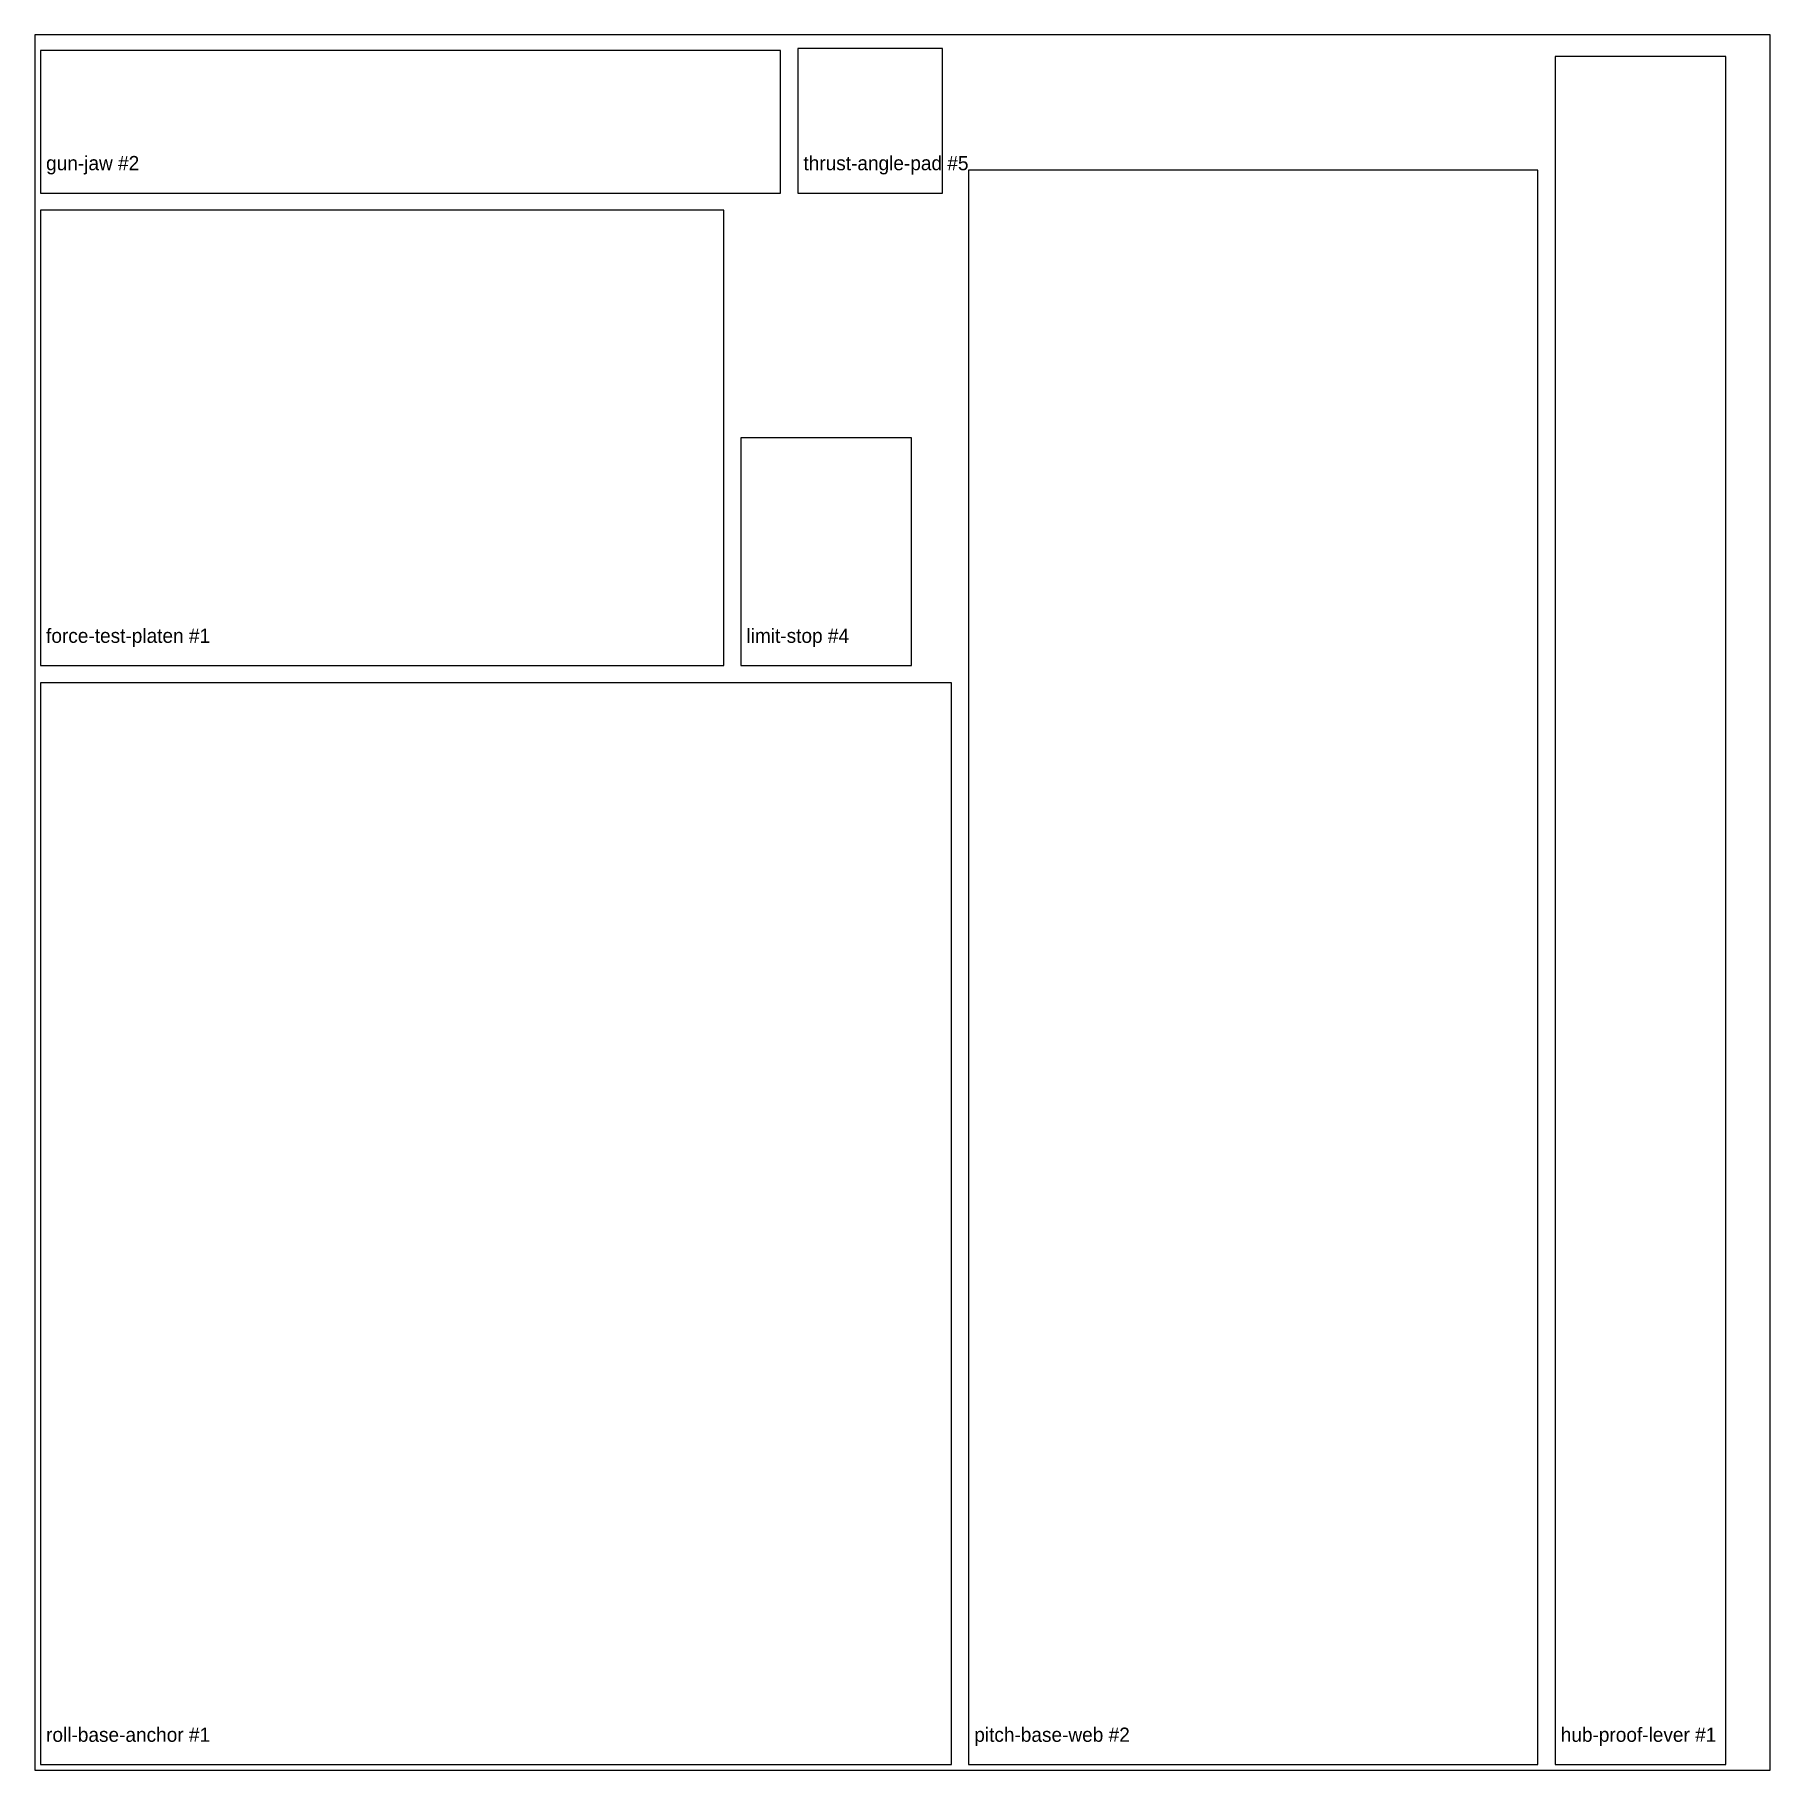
# Model space of a CAD drawing. Header units: millimetres. Extents: x 0 to 305, y 0 to 305.
import ezdxf

# ---------------------------------------------------------------- set-up
doc = ezdxf.new("R2010")
doc.units = ezdxf.units.MM

msp = doc.modelspace()

# ---------------------------------------------------------------- linework, layer by layer
for points in [[(0, 0), (304.8, 0), (304.8, 304.8), (0, 304.8)], [(1, 277), (131, 277), (131, 302), (1, 302)], [(134, 277), (159.4, 277), (159.4, 302.4), (134, 302.4)], [(267, 1), (297, 1), (297, 301), (267, 301)], [(164, 1), (264, 1), (264, 281), (164, 281)], [(1, 194), (121, 194), (121, 274), (1, 274)], [(124, 194), (154, 194), (154, 234), (124, 234)], [(1, 1), (161, 1), (161, 191), (1, 191)]]:
    msp.add_lwpolyline(points, close=True)

# ---------------------------------------------------------------- texts
for s, p in [('gun-jaw #2', (2, 281)), ('thrust-angle-pad #5', (135, 281)), ('force-test-platen #1', (2, 198)), ('limit-stop #4', (125, 198)), ('roll-base-anchor #1', (2, 5)), ('pitch-base-web #2', (165, 5)), ('hub-proof-lever #1', (268, 5))]:
    msp.add_text(s, height=2.5).set_placement(p)

doc.saveas('drawing.dxf')
